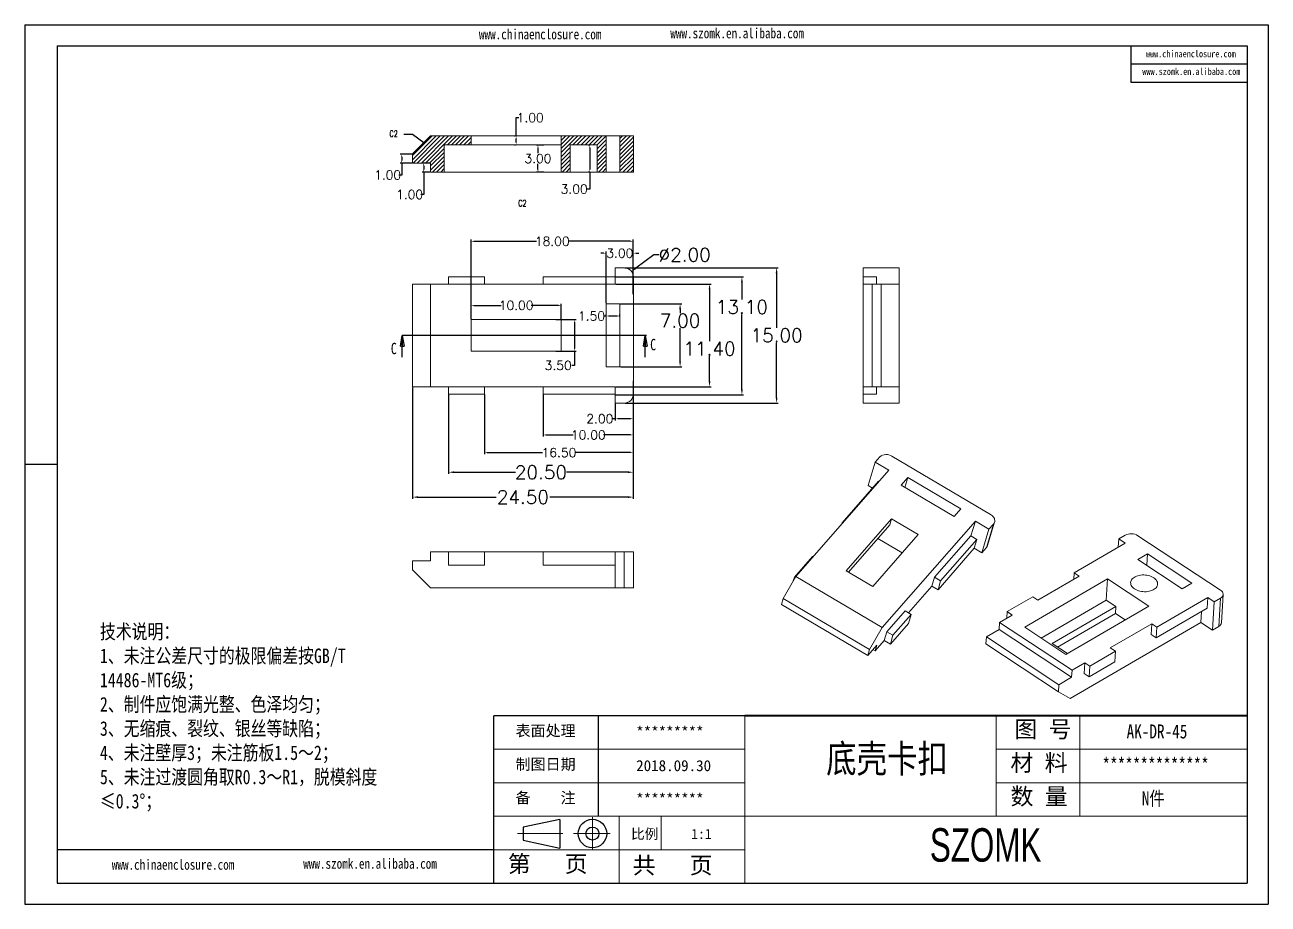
# Model space of a CAD drawing. Header units: inches. Extents: x 2858 to 4955, y 1126 to 1648.
# Drawn here: x 4816.6 to 4954.5, y 1125.7 to 1223.2 of the extents above; entities that cross this region are included whole.
import ezdxf

# ---------------------------------------------------------------- set-up
doc = ezdxf.new("R2010")
doc.units = ezdxf.units.IN
doc.header["$LTSCALE"] = 15
doc.linetypes.add('CENTER2', pattern=[28.575, 19.05, -3.175, 3.175, -3.175])
doc.linetypes.add('PHANTOM', pattern=[12.7, 6.35, -1.27, 1.27, -1.27, 1.27, -1.27])
doc.layers.add('文字', color=81, linetype='Continuous')
for name, color, linetype, lineweight in [('粗实线', 7, 'Continuous', 30), ('细实线', 3, 'Continuous', 9), ('细点划线', 2, 'CENTER2', 9)]:
    doc.layers.add(name, color=color, linetype=linetype, lineweight=lineweight)
doc.styles.add('SLDTEXTSTYLE0', font='TXT', dxfattribs={"width": 0.75})
doc.styles.add('SLDTEXTSTYLE3', font='TXT', dxfattribs={"width": 0.75, "bigfont": 'bigfont'})
doc.styles.get("Standard").update_dxf_attribs({"font": 'txt', "bigfont": 'gbcbig.shx'})
doc.styles.add('宋体', font='', dxfattribs={"width": 0.8, "height": 3.5})
doc.styles.add('长仿宋', font='', dxfattribs={"width": 0.7, "height": 4})
doc.styles.get('宋体').set_extended_font_data('SimSun')
doc.styles.get('长仿宋').set_extended_font_data('SimSun')
doc.dimstyles.new('1.5', dxfattribs={"dimtxt": 1, "dimasz": 0.3, "dimexe": 0.18, "dimexo": 0.0625, "dimgap": 0.09, "dimtad": 0, "dimtih": 1, "dimtoh": 1, "dimzin": 0, "dimdsep": 46, "dimtxsty": 'Standard', "dimcen": 0, "dimadec": 0, "dimazin": 2, "dimtfac": 1, "dimtofl": 0, "dimtmove": 0, "dimatfit": 3, "dimfxl": 1, "dimtolj": 1, "dimtzin": 0, "dimarcsym": 0})
doc.dimstyles.new('2', dxfattribs={"dimtxt": 1.5, "dimasz": 0.6, "dimexe": 0.18, "dimexo": 0.0625, "dimgap": 0.09, "dimtad": 0, "dimtih": 1, "dimtoh": 1, "dimzin": 0, "dimdsep": 46, "dimtxsty": 'Standard', "dimcen": 0, "dimadec": 0, "dimazin": 2, "dimtfac": 1, "dimtofl": 0, "dimtmove": 0, "dimatfit": 3, "dimfxl": 1, "dimtolj": 1, "dimtzin": 0, "dimarcsym": 0})

# ---------------------------------------------------------------- blocks, each defined once
blk = doc.blocks.new('_CLOSED')
at = {"color": 0, "linetype": 'ByBlock', "lineweight": -2}
for p, q in [((-1, 0.166667), (0, 0)), ((-1, 0.166667), (-1, -0.166667)), ((0, 0), (-1, -0.166667)), ((0, 0), (-1, 0))]:
    blk.add_line(p, q, dxfattribs=at)
blk = doc.blocks.new('SW_NOTE_4')
at = {"color": 0, "linetype": 'Continuous', "lineweight": 0, "insert": (22.23, 5.8), "char_height": 3.5, "attachment_point": 2, "style": 'SLDTEXTSTYLE3'}
blk.add_mtext('C2', dxfattribs=at)
blk = doc.blocks.new('*D245')
at = {"color": 0, "lineweight": -2}
for p, q in [((4883.18, 1196.25), (4900.19, 1196.25)), ((4900.01, 1195.65), (4900.01, 1189.59)), ((4900.01, 1181.85), (4900.01, 1187.91)), ((4883.18, 1181.25), (4900.19, 1181.25))]:
    blk.add_line(p, q, dxfattribs=at)
at = {"color": 0}
for points in [[(4899.91, 1195.65), (4900.11, 1195.65), (4900.01, 1196.25)], [(4899.91, 1181.85), (4900.11, 1181.85), (4900.01, 1181.25)]]:
    blk.add_solid(points, dxfattribs=at)
at = {"layer": 'Defpoints', "color": 0}
for p in [(4883.11, 1196.25), (4900.01, 1196.25), (4883.11, 1181.25)]:
    blk.add_point(p, dxfattribs=at)
at = {"color": 0, "insert": (4900.01, 1188.75), "char_height": 1.5, "attachment_point": 5}
blk.add_mtext('\\A1;15.00', dxfattribs=at)
blk = doc.blocks.new('*D246')
at = {"color": 0, "lineweight": -2}
for p, q in [((4882.18, 1195.25), (4896.34, 1195.25)), ((4896.16, 1194.65), (4896.16, 1192.73)), ((4896.16, 1182.75), (4896.16, 1191.05)), ((4882.18, 1182.15), (4896.34, 1182.15))]:
    blk.add_line(p, q, dxfattribs=at)
at = {"color": 0}
for points in [[(4896.06, 1194.65), (4896.26, 1194.65), (4896.16, 1195.25)], [(4896.06, 1182.75), (4896.26, 1182.75), (4896.16, 1182.15)]]:
    blk.add_solid(points, dxfattribs=at)
at = {"layer": 'Defpoints', "color": 0}
for p in [(4882.11, 1195.25), (4882.11, 1182.15), (4896.16, 1182.15)]:
    blk.add_point(p, dxfattribs=at)
at = {"color": 0, "insert": (4896.16, 1191.89), "char_height": 1.5, "attachment_point": 5}
blk.add_mtext('\\A1;13.10', dxfattribs=at)
blk = doc.blocks.new('*D247')
at = {"color": 0, "lineweight": -2}
for p, q in [((4882.18, 1194.45), (4892.75, 1194.45)), ((4892.57, 1193.85), (4892.57, 1188.12)), ((4892.57, 1183.65), (4892.57, 1186.44)), ((4882.18, 1183.05), (4892.75, 1183.05))]:
    blk.add_line(p, q, dxfattribs=at)
at = {"color": 0}
for points in [[(4892.47, 1193.85), (4892.67, 1193.85), (4892.57, 1194.45)], [(4892.47, 1183.65), (4892.67, 1183.65), (4892.57, 1183.05)]]:
    blk.add_solid(points, dxfattribs=at)
at = {"layer": 'Defpoints', "color": 0}
for p in [(4882.11, 1194.45), (4882.11, 1183.05), (4892.57, 1183.05)]:
    blk.add_point(p, dxfattribs=at)
at = {"color": 0, "insert": (4892.57, 1187.28), "char_height": 1.5, "attachment_point": 5}
blk.add_mtext('\\A1;11.40', dxfattribs=at)
blk = doc.blocks.new('*D248')
at = {"color": 0, "lineweight": -2}
for p, q in [((4882.68, 1192.25), (4889.48, 1192.25)), ((4889.3, 1191.65), (4889.3, 1191.23)), ((4889.3, 1185.85), (4889.3, 1189.55)), ((4882.68, 1185.25), (4889.48, 1185.25))]:
    blk.add_line(p, q, dxfattribs=at)
at = {"color": 0}
for points in [[(4889.2, 1191.65), (4889.4, 1191.65), (4889.3, 1192.25)], [(4889.2, 1185.85), (4889.4, 1185.85), (4889.3, 1185.25)]]:
    blk.add_solid(points, dxfattribs=at)
at = {"layer": 'Defpoints', "color": 0}
for p in [(4882.61, 1192.25), (4882.61, 1185.25), (4889.3, 1185.25)]:
    blk.add_point(p, dxfattribs=at)
at = {"color": 0, "insert": (4889.3, 1190.39), "char_height": 1.5, "attachment_point": 5}
blk.add_mtext('\\A1;7.00', dxfattribs=at)
blk = doc.blocks.new('*D249')
at = {"color": 0, "lineweight": -2}
for p, q in [((4859.61, 1182.98), (4859.61, 1170.63)), ((4884.11, 1182.98), (4884.11, 1170.63)), ((4860.21, 1170.81), (4868.9, 1170.81)), ((4883.51, 1170.81), (4874.83, 1170.81))]:
    blk.add_line(p, q, dxfattribs=at)
at = {"color": 0}
for points in [[(4860.21, 1170.91), (4860.21, 1170.71), (4859.61, 1170.81)], [(4883.51, 1170.91), (4883.51, 1170.71), (4884.11, 1170.81)]]:
    blk.add_solid(points, dxfattribs=at)
at = {"layer": 'Defpoints', "color": 0}
for p in [(4859.61, 1183.05), (4884.11, 1183.05), (4859.61, 1170.81)]:
    blk.add_point(p, dxfattribs=at)
at = {"color": 0, "insert": (4871.86, 1170.81), "char_height": 1.5, "attachment_point": 5}
blk.add_mtext('\\A1;24.50', dxfattribs=at)
blk = doc.blocks.new('*D250')
at = {"color": 0, "lineweight": -2}
for p, q in [((4884.11, 1182.98), (4884.11, 1173.39)), ((4863.61, 1182.18), (4863.61, 1173.39)), ((4864.21, 1173.57), (4871.02, 1173.57)), ((4883.51, 1173.57), (4876.7, 1173.57))]:
    blk.add_line(p, q, dxfattribs=at)
at = {"color": 0}
for points in [[(4864.21, 1173.67), (4864.21, 1173.47), (4863.61, 1173.57)], [(4883.51, 1173.67), (4883.51, 1173.47), (4884.11, 1173.57)]]:
    blk.add_solid(points, dxfattribs=at)
at = {"layer": 'Defpoints', "color": 0}
for p in [(4884.11, 1183.05), (4863.61, 1182.25), (4863.61, 1173.57)]:
    blk.add_point(p, dxfattribs=at)
at = {"color": 0, "insert": (4873.86, 1173.57), "char_height": 1.5, "attachment_point": 5}
blk.add_mtext('\\A1;20.50', dxfattribs=at)
blk = doc.blocks.new('*D251')
at = {"color": 0, "lineweight": -2}
for p, q in [((4884.11, 1183.7), (4884.11, 1175.57)), ((4867.61, 1182.18), (4867.61, 1175.57)), ((4867.91, 1175.75), (4874.02, 1175.75)), ((4883.81, 1175.75), (4877.7, 1175.75))]:
    blk.add_line(p, q, dxfattribs=at)
at = {"color": 0}
for points in [[(4867.91, 1175.8), (4867.91, 1175.7), (4867.61, 1175.75)], [(4883.81, 1175.8), (4883.81, 1175.7), (4884.11, 1175.75)]]:
    blk.add_solid(points, dxfattribs=at)
at = {"layer": 'Defpoints', "color": 0}
for p in [(4884.11, 1183.76), (4867.61, 1182.25), (4867.61, 1175.75)]:
    blk.add_point(p, dxfattribs=at)
at = {"color": 0, "insert": (4875.86, 1175.75), "char_height": 1, "attachment_point": 5}
blk.add_mtext('\\A1;16.50', dxfattribs=at)
blk = doc.blocks.new('*D252')
at = {"color": 0, "lineweight": -2}
for p, q in [((4874.11, 1182.18), (4874.11, 1177.53)), ((4884.11, 1182.18), (4884.11, 1177.53)), ((4874.41, 1177.71), (4877.44, 1177.71)), ((4883.81, 1177.71), (4880.79, 1177.71))]:
    blk.add_line(p, q, dxfattribs=at)
at = {"color": 0}
for points in [[(4874.41, 1177.76), (4874.41, 1177.66), (4874.11, 1177.71)], [(4883.81, 1177.76), (4883.81, 1177.66), (4884.11, 1177.71)]]:
    blk.add_solid(points, dxfattribs=at)
at = {"layer": 'Defpoints', "color": 0}
for p in [(4874.11, 1182.25), (4884.11, 1182.25), (4874.11, 1177.71)]:
    blk.add_point(p, dxfattribs=at)
at = {"color": 0, "insert": (4879.11, 1177.71), "char_height": 1, "attachment_point": 5}
blk.add_mtext('\\A1;10.00', dxfattribs=at)
blk = doc.blocks.new('*D253')
at = {"color": 0, "lineweight": -2}
for p, q in [((4882.11, 1181.18), (4882.11, 1179.32)), ((4884.11, 1182.18), (4884.11, 1179.32)), ((4882.11, 1179.5), (4881.81, 1179.5)), ((4883.81, 1179.5), (4882.41, 1179.5))]:
    blk.add_line(p, q, dxfattribs=at)
at = {"color": 0}
for points in [[(4882.41, 1179.55), (4882.41, 1179.45), (4882.11, 1179.5)], [(4883.81, 1179.55), (4883.81, 1179.45), (4884.11, 1179.5)]]:
    blk.add_solid(points, dxfattribs=at)
at = {"layer": 'Defpoints', "color": 0}
for p in [(4882.11, 1181.25), (4884.11, 1182.25), (4882.11, 1179.5)]:
    blk.add_point(p, dxfattribs=at)
at = {"color": 0, "insert": (4880.39, 1179.5), "char_height": 1, "attachment_point": 5}
blk.add_mtext('\\A1;2.00', dxfattribs=at)
blk = doc.blocks.new('*D254')
at = {"color": 0, "lineweight": -2}
for p, q in [((4866.11, 1190.56), (4866.11, 1199.37)), ((4866.41, 1199.19), (4873.36, 1199.19)), ((4883.81, 1199.19), (4876.87, 1199.19)), ((4884.11, 1195.31), (4884.11, 1199.37))]:
    blk.add_line(p, q, dxfattribs=at)
at = {"color": 0}
for points in [[(4866.41, 1199.24), (4866.41, 1199.14), (4866.11, 1199.19)], [(4883.81, 1199.24), (4883.81, 1199.14), (4884.11, 1199.19)]]:
    blk.add_solid(points, dxfattribs=at)
at = {"layer": 'Defpoints', "color": 0}
for p in [(4866.11, 1199.19), (4884.11, 1195.25), (4866.11, 1190.5)]:
    blk.add_point(p, dxfattribs=at)
at = {"color": 0, "insert": (4875.11, 1199.19), "char_height": 1, "attachment_point": 5}
blk.add_mtext('\\A1;18.00', dxfattribs=at)
blk = doc.blocks.new('*D255')
at = {"color": 0, "lineweight": -2}
for p, q in [((4866.11, 1190.56), (4866.11, 1192.26)), ((4866.41, 1192.08), (4869.44, 1192.08)), ((4875.81, 1192.08), (4872.79, 1192.08)), ((4876.11, 1190.56), (4876.11, 1192.26))]:
    blk.add_line(p, q, dxfattribs=at)
at = {"color": 0}
for points in [[(4866.41, 1192.13), (4866.41, 1192.03), (4866.11, 1192.08)], [(4875.81, 1192.13), (4875.81, 1192.03), (4876.11, 1192.08)]]:
    blk.add_solid(points, dxfattribs=at)
at = {"layer": 'Defpoints', "color": 0}
for p in [(4866.11, 1192.08), (4866.11, 1190.5), (4876.11, 1190.5)]:
    blk.add_point(p, dxfattribs=at)
at = {"color": 0, "insert": (4871.11, 1192.08), "char_height": 1, "attachment_point": 5}
blk.add_mtext('\\A1;10.00', dxfattribs=at)
blk = doc.blocks.new('*D256')
at = {"color": 0, "lineweight": -2}
for p, q in [((4880.81, 1197.87), (4880.51, 1197.87)), ((4881.11, 1192.31), (4881.11, 1198.05)), ((4884.11, 1193.32), (4884.11, 1198.05)), ((4884.41, 1197.87), (4884.71, 1197.87))]:
    blk.add_line(p, q, dxfattribs=at)
at = {"color": 0}
for points in [[(4880.81, 1197.92), (4880.81, 1197.82), (4881.11, 1197.87)], [(4884.41, 1197.92), (4884.41, 1197.82), (4884.11, 1197.87)]]:
    blk.add_solid(points, dxfattribs=at)
at = {"layer": 'Defpoints', "color": 0}
for p in [(4884.11, 1197.87), (4881.11, 1192.25), (4884.11, 1193.25)]:
    blk.add_point(p, dxfattribs=at)
at = {"color": 0, "insert": (4882.61, 1197.87), "char_height": 1, "attachment_point": 5}
blk.add_mtext('\\A1;3.00', dxfattribs=at)
blk = doc.blocks.new('*D257')
at = {"color": 0, "lineweight": -2}
for p, q in [((4881.11, 1190.9), (4880.81, 1190.9)), ((4881.11, 1190.86), (4881.11, 1191.08)), ((4882.31, 1190.9), (4881.41, 1190.9)), ((4882.61, 1190.86), (4882.61, 1191.08))]:
    blk.add_line(p, q, dxfattribs=at)
at = {"color": 0}
for points in [[(4881.41, 1190.95), (4881.41, 1190.85), (4881.11, 1190.9)], [(4882.31, 1190.95), (4882.31, 1190.85), (4882.61, 1190.9)]]:
    blk.add_solid(points, dxfattribs=at)
at = {"layer": 'Defpoints', "color": 0}
for p in [(4881.11, 1190.9), (4881.11, 1190.8), (4882.61, 1190.8)]:
    blk.add_point(p, dxfattribs=at)
at = {"color": 0, "insert": (4879.47, 1190.9), "char_height": 1, "attachment_point": 5}
blk.add_mtext('\\A1;1.50', dxfattribs=at)
blk = doc.blocks.new('*D258')
at = {"color": 0, "lineweight": -2}
for p, q in [((4875.52, 1190.5), (4877.76, 1190.5)), ((4877.58, 1190.2), (4877.58, 1187.3)), ((4875.52, 1187), (4877.76, 1187)), ((4877.58, 1187), (4877.58, 1185.42)), ((4877.58, 1185.42), (4877.28, 1185.42))]:
    blk.add_line(p, q, dxfattribs=at)
at = {"color": 0}
for points in [[(4877.53, 1190.2), (4877.63, 1190.2), (4877.58, 1190.5)], [(4877.53, 1187.3), (4877.63, 1187.3), (4877.58, 1187)]]:
    blk.add_solid(points, dxfattribs=at)
at = {"layer": 'Defpoints', "color": 0}
for p in [(4875.45, 1190.5), (4875.45, 1187), (4877.58, 1187)]:
    blk.add_point(p, dxfattribs=at)
at = {"color": 0, "insert": (4875.78, 1185.42), "char_height": 1, "attachment_point": 5}
blk.add_mtext('\\A1;3.50', dxfattribs=at)
blk = doc.blocks.new('*D259')
at = {"color": 0, "lineweight": -2}
for p, q in [((4871.11, 1210.87), (4871.11, 1212.91)), ((4871.11, 1212.91), (4871.41, 1212.91)), ((4871.05, 1210.87), (4870.93, 1210.87)), ((4871.05, 1209.87), (4870.93, 1209.87)), ((4871.11, 1210.17), (4871.11, 1210.57))]:
    blk.add_line(p, q, dxfattribs=at)
at = {"color": 0}
for points in [[(4871.06, 1210.57), (4871.16, 1210.57), (4871.11, 1210.87)], [(4871.06, 1210.17), (4871.16, 1210.17), (4871.11, 1209.87)]]:
    blk.add_solid(points, dxfattribs=at)
at = {"layer": 'Defpoints', "color": 0}
for p in [(4871.11, 1210.87), (4871.11, 1210.87), (4871.11, 1209.87)]:
    blk.add_point(p, dxfattribs=at)
at = {"color": 0, "insert": (4872.67, 1212.91), "char_height": 1, "attachment_point": 5}
blk.add_mtext('\\A1;1.00', dxfattribs=at)
blk = doc.blocks.new('*D260')
at = {"color": 0, "lineweight": -2}
for p, q in [((4874.17, 1209.87), (4873.35, 1209.87)), ((4873.53, 1209.57), (4873.53, 1208.96)), ((4873.53, 1207.17), (4873.53, 1207.78)), ((4874.17, 1206.87), (4873.35, 1206.87))]:
    blk.add_line(p, q, dxfattribs=at)
at = {"color": 0}
for points in [[(4873.48, 1209.57), (4873.58, 1209.57), (4873.53, 1209.87)], [(4873.48, 1207.17), (4873.58, 1207.17), (4873.53, 1206.87)]]:
    blk.add_solid(points, dxfattribs=at)
at = {"layer": 'Defpoints', "color": 0}
for p in [(4874.23, 1209.87), (4873.53, 1206.87), (4874.23, 1206.87)]:
    blk.add_point(p, dxfattribs=at)
at = {"color": 0, "insert": (4873.53, 1208.37), "char_height": 1, "attachment_point": 5}
blk.add_mtext('\\A1;3.00', dxfattribs=at)
blk = doc.blocks.new('*D261')
at = {"color": 0, "lineweight": -2}
for p, q in [((4861.55, 1207.87), (4860.67, 1207.87)), ((4860.85, 1207.57), (4860.85, 1207.17)), ((4861.55, 1206.87), (4860.67, 1206.87)), ((4860.85, 1206.87), (4860.85, 1204.38)), ((4860.85, 1204.38), (4860.55, 1204.38))]:
    blk.add_line(p, q, dxfattribs=at)
at = {"color": 0}
for points in [[(4860.8, 1207.57), (4860.9, 1207.57), (4860.85, 1207.87)], [(4860.8, 1207.17), (4860.9, 1207.17), (4860.85, 1206.87)]]:
    blk.add_solid(points, dxfattribs=at)
at = {"layer": 'Defpoints', "color": 0}
for p in [(4861.61, 1207.87), (4860.85, 1206.87), (4861.61, 1206.87)]:
    blk.add_point(p, dxfattribs=at)
at = {"color": 0, "insert": (4859.29, 1204.38), "char_height": 1, "attachment_point": 5}
blk.add_mtext('\\A1;1.00', dxfattribs=at)
blk = doc.blocks.new('*D262')
at = {"color": 0, "lineweight": -2}
for p, q in [((4879.29, 1209.87), (4879.1, 1209.87)), ((4879.28, 1209.57), (4879.28, 1207.17)), ((4879.29, 1206.87), (4879.1, 1206.87)), ((4879.28, 1206.87), (4879.28, 1204.98)), ((4879.28, 1204.98), (4878.98, 1204.98))]:
    blk.add_line(p, q, dxfattribs=at)
at = {"color": 0}
for points in [[(4879.23, 1209.57), (4879.33, 1209.57), (4879.28, 1209.87)], [(4879.23, 1207.17), (4879.33, 1207.17), (4879.28, 1206.87)]]:
    blk.add_solid(points, dxfattribs=at)
at = {"layer": 'Defpoints', "color": 0}
for p in [(4879.36, 1209.87), (4879.28, 1206.87), (4879.36, 1206.87)]:
    blk.add_point(p, dxfattribs=at)
at = {"color": 0, "insert": (4877.55, 1204.98), "char_height": 1, "attachment_point": 5}
blk.add_mtext('\\A1;3.00', dxfattribs=at)
blk = doc.blocks.new('*D263')
at = {"color": 0, "lineweight": -2}
for p, q in [((4859.55, 1208.87), (4858.23, 1208.87)), ((4858.41, 1208.57), (4858.41, 1208.17)), ((4859.55, 1207.87), (4858.23, 1207.87)), ((4858.41, 1207.87), (4858.41, 1206.54)), ((4858.41, 1206.54), (4858.11, 1206.54))]:
    blk.add_line(p, q, dxfattribs=at)
at = {"color": 0}
for points in [[(4858.36, 1208.57), (4858.46, 1208.57), (4858.41, 1208.87)], [(4858.36, 1208.17), (4858.46, 1208.17), (4858.41, 1207.87)]]:
    blk.add_solid(points, dxfattribs=at)
at = {"layer": 'Defpoints', "color": 0}
for p in [(4858.41, 1208.87), (4859.61, 1208.87), (4859.61, 1207.87)]:
    blk.add_point(p, dxfattribs=at)
at = {"color": 0, "insert": (4856.85, 1206.54), "char_height": 1, "attachment_point": 5}
blk.add_mtext('\\A1;1.00', dxfattribs=at)
blk = doc.blocks.new('*D267')
at = {"color": 0, "lineweight": -2}
for p, q in [((4886.37, 1197.69), (4884.39, 1196.2)), ((4886.97, 1197.69), (4886.37, 1197.69))]:
    blk.add_line(p, q, dxfattribs=at)
at = {"color": 0}
blk.add_solid([(4884.33, 1196.28), (4884.45, 1196.12), (4883.91, 1195.85)], dxfattribs=at)
at = {"layer": 'Defpoints', "color": 0}
for p in [(4883.91, 1195.85), (4882.31, 1194.65)]:
    blk.add_point(p, dxfattribs=at)
at = {"color": 0, "insert": (4889.81, 1197.69), "char_height": 1.5, "attachment_point": 5}
blk.add_mtext('\\A1;∅2.00', dxfattribs=at)

msp = doc.modelspace()

# ---------------------------------------------------------------- hatches: boundary and pattern name
at = {"linetype": 'Continuous', "lineweight": 0}
h = msp.add_hatch(dxfattribs=at)
h.set_pattern_fill('ANSI31', color=4, scale=0.1, style=0)
h.paths.add_polyline_path([(4861.613, 1210.874), (4859.613, 1208.874), (4859.613, 1207.874), (4861.613, 1207.874), (4861.613, 1206.874), (4863.113, 1206.874), (4863.113, 1209.874), (4866.113, 1209.874), (4866.113, 1210.874)], flags=0)
h = msp.add_hatch(dxfattribs=at)
h.set_pattern_fill('ANSI31', color=4, scale=0.1, style=0)
h.paths.add_polyline_path([(4881.113, 1206.874), (4881.113, 1210.874), (4876.113, 1210.874), (4876.113, 1206.874), (4877.113, 1206.874), (4877.113, 1209.874), (4880.113, 1209.874), (4880.113, 1206.874)], flags=0)
h = msp.add_hatch(dxfattribs=at)
h.set_pattern_fill('ANSI31', color=4, scale=0.1, style=0)
h.paths.add_polyline_path([(4882.613, 1206.874), (4884.113, 1206.874), (4884.113, 1210.874), (4882.613, 1210.874)], flags=0)

# ---------------------------------------------------------------- linework, layer by layer
for p, q in [((4816.597, 1223.199), (4954.55, 1223.199)), ((4816.597, 1223.199), (4816.597, 1125.657)), ((4954.55, 1223.199), (4954.55, 1125.657)), ((4820.167, 1220.876), (4952.227, 1220.876)), ((4820.167, 1220.876), (4820.167, 1127.979)), ((4939.325, 1220.876), (4939.325, 1216.844)), ((4952.227, 1220.876), (4952.227, 1127.979)), ((4939.325, 1218.86), (4952.227, 1218.86)), ((4939.325, 1216.844), (4952.227, 1216.844)), ((4820.167, 1174.428), (4816.597, 1174.428)), ((4816.597, 1170.815), (4816.597, 1125.657)), ((4896.489, 1146.559), (4868.62, 1146.559)), ((4868.62, 1127.979), (4868.62, 1146.559)), ((4880.232, 1135.411), (4880.232, 1146.559)), ((4868.62, 1131.695), (4820.167, 1131.695)), ((4820.167, 1127.979), (4952.227, 1127.979)), ((4816.597, 1125.657), (4954.55, 1125.657)), ((4816.597, 1125.657), (4880.464, 1125.657))]:
    msp.add_line(p, q)
at = {"color": 7, "linetype": 'Continuous', "lineweight": 15}
for p, q in [((4859.613, 1208.874), (4861.613, 1210.874)), ((4866.113, 1210.874), (4861.613, 1210.874)), ((4863.113, 1209.874), (4866.113, 1209.874)), ((4863.113, 1206.874), (4863.113, 1209.874)), ((4866.113, 1209.874), (4866.113, 1210.874)), ((4876.113, 1210.874), (4866.113, 1210.874)), ((4866.113, 1209.874), (4876.113, 1209.874)), ((4876.113, 1210.874), (4876.113, 1206.874)), ((4881.113, 1210.874), (4876.113, 1210.874)), ((4880.113, 1209.874), (4877.113, 1209.874)), ((4877.113, 1206.874), (4877.113, 1209.874)), ((4880.113, 1209.874), (4880.113, 1206.874)), ((4881.113, 1206.874), (4881.113, 1210.874)), ((4882.613, 1210.874), (4881.113, 1210.874)), ((4882.613, 1210.874), (4882.613, 1206.874)), ((4884.113, 1210.874), (4882.613, 1210.874)), ((4884.113, 1206.874), (4884.113, 1210.874)), ((4859.613, 1208.874), (4859.613, 1207.874)), ((4859.613, 1207.874), (4861.613, 1207.874)), ((4861.613, 1207.874), (4861.613, 1206.874)), ((4863.113, 1206.874), (4861.613, 1206.874)), ((4863.113, 1206.874), (4876.113, 1206.874)), ((4877.113, 1206.874), (4876.113, 1206.874)), ((4877.113, 1206.874), (4880.113, 1206.874)), ((4881.113, 1206.874), (4880.113, 1206.874)), ((4881.113, 1206.874), (4882.613, 1206.874)), ((4884.113, 1206.874), (4882.613, 1206.874)), ((4882.113, 1194.446), (4882.113, 1196.246)), ((4883.113, 1196.246), (4882.113, 1196.246)), ((4909.611, 1196.246), (4913.611, 1196.246)), ((4909.611, 1196.246), (4909.611, 1195.246)), ((4913.611, 1194.446), (4913.611, 1196.246)), ((4867.613, 1195.246), (4863.613, 1195.246)), ((4863.613, 1195.246), (4863.613, 1194.446)), ((4867.613, 1194.446), (4867.613, 1195.246)), ((4882.113, 1195.246), (4874.113, 1195.246)), ((4874.113, 1195.246), (4874.113, 1194.446)), ((4884.113, 1182.246), (4884.113, 1195.246)), ((4909.611, 1195.246), (4911.111, 1195.246)), ((4909.611, 1195.246), (4909.611, 1194.446)), ((4911.111, 1195.246), (4911.111, 1194.446)), ((4859.613, 1183.046), (4859.613, 1194.446)), ((4859.613, 1194.446), (4861.613, 1194.446)), ((4861.613, 1194.446), (4861.613, 1183.046)), ((4861.613, 1194.446), (4882.113, 1194.446)), ((4909.611, 1194.446), (4909.611, 1183.046)), ((4909.611, 1194.446), (4910.611, 1194.446)), ((4910.611, 1194.446), (4910.611, 1183.046)), ((4910.611, 1194.446), (4911.611, 1194.446)), ((4911.611, 1183.046), (4911.611, 1194.446)), ((4911.611, 1194.446), (4913.611, 1194.446)), ((4913.611, 1194.446), (4913.611, 1183.046)), ((4881.113, 1192.246), (4881.113, 1185.246)), ((4882.613, 1192.246), (4881.113, 1192.246)), ((4882.613, 1185.246), (4882.613, 1192.246)), ((4866.113, 1190.496), (4866.113, 1186.996)), ((4876.113, 1190.496), (4866.113, 1190.496)), ((4876.113, 1186.996), (4876.113, 1190.496)), ((4866.113, 1186.996), (4876.113, 1186.996)), ((4881.113, 1185.246), (4882.613, 1185.246)), ((4861.613, 1183.046), (4859.613, 1183.046)), ((4882.113, 1183.046), (4861.613, 1183.046)), ((4863.613, 1182.246), (4863.613, 1183.046)), ((4867.613, 1183.046), (4867.613, 1182.246)), ((4874.113, 1182.246), (4874.113, 1183.046)), ((4882.113, 1181.246), (4882.113, 1183.046)), ((4909.611, 1183.046), (4910.611, 1183.046)), ((4909.611, 1183.046), (4909.611, 1182.246)), ((4910.611, 1183.046), (4911.611, 1183.046)), ((4911.111, 1182.246), (4911.111, 1183.046)), ((4913.611, 1183.046), (4911.611, 1183.046)), ((4913.611, 1181.246), (4913.611, 1183.046)), ((4867.613, 1182.246), (4863.613, 1182.246)), ((4882.113, 1182.246), (4874.113, 1182.246)), ((4882.113, 1181.246), (4883.113, 1181.246)), ((4909.611, 1182.246), (4911.111, 1182.246)), ((4909.611, 1181.246), (4909.611, 1182.246)), ((4909.611, 1181.246), (4913.611, 1181.246)), ((4910.171, 1172.091), (4910.958, 1174.693)), ((4911.462, 1175.268), (4910.958, 1174.693)), ((4912.472, 1173.799), (4910.958, 1174.693)), ((4923.742, 1168.892), (4912.807, 1175.346)), ((4902.147, 1162.012), (4912.472, 1173.799)), ((4914.575, 1172.994), (4913.819, 1172.132)), ((4914.239, 1171.884), (4914.575, 1172.994)), ((4920.463, 1169.519), (4914.575, 1172.994)), ((4911.307, 1172.57), (4907.278, 1167.971)), ((4910.171, 1172.091), (4910.644, 1171.812)), ((4911.366, 1172.536), (4911.307, 1172.57)), ((4913.819, 1172.132), (4919.707, 1168.657)), ((4919.707, 1168.657), (4920.463, 1169.519)), ((4907.231, 1167.816), (4907.278, 1167.971)), ((4907.278, 1167.971), (4907.336, 1167.936)), ((4912.773, 1168.388), (4907.736, 1162.638)), ((4907.982, 1162.493), (4912.576, 1167.738)), ((4922.062, 1168.14), (4911.736, 1156.353)), ((4912.576, 1167.738), (4912.773, 1168.388)), ((4915.717, 1166.651), (4912.773, 1168.388)), ((4921.57, 1166.514), (4922.062, 1168.14)), ((4923.576, 1167.246), (4922.062, 1168.14)), ((4922.789, 1164.645), (4923.576, 1167.246)), ((4923.292, 1165.22), (4924.079, 1167.821)), ((4923.408, 1165.426), (4924.195, 1168.028)), ((4923.576, 1167.246), (4924.079, 1167.821)), ((4910.68, 1160.901), (4915.717, 1166.651)), ((4911.248, 1166.222), (4913.946, 1164.63)), ((4921.57, 1166.514), (4917.54, 1161.914)), ((4922.243, 1166.117), (4918.213, 1161.517)), ((4922.243, 1166.117), (4921.57, 1166.514)), ((4921.947, 1165.141), (4922.243, 1166.117)), ((4938.682, 1165.709), (4933.024, 1162.42)), ((4937.977, 1166.174), (4937.922, 1165.267)), ((4937.977, 1166.174), (4938.684, 1166.585)), ((4937.977, 1166.174), (4938.682, 1165.709)), ((4940.097, 1166.531), (4949.266, 1160.487)), ((4861.613, 1164.748), (4861.613, 1163.748)), ((4863.613, 1164.748), (4861.613, 1164.748)), ((4863.613, 1164.748), (4863.613, 1163.248)), ((4867.613, 1164.748), (4863.613, 1164.748)), ((4867.613, 1163.248), (4867.613, 1164.748)), ((4874.113, 1164.748), (4867.613, 1164.748)), ((4874.113, 1164.748), (4874.113, 1163.248)), ((4882.113, 1164.748), (4874.113, 1164.748)), ((4882.113, 1164.748), (4882.113, 1160.748)), ((4883.113, 1164.748), (4882.113, 1164.748)), ((4883.113, 1160.748), (4883.113, 1164.748)), ((4883.113, 1164.748), (4884.113, 1164.748)), ((4884.113, 1164.748), (4884.113, 1160.748)), ((4921.947, 1165.141), (4917.918, 1160.541)), ((4922.789, 1164.645), (4921.947, 1165.141)), ((4922.789, 1164.645), (4923.292, 1165.22)), ((4941.152, 1164.52), (4940.091, 1163.903)), ((4941.152, 1164.52), (4941.075, 1163.254)), ((4946.089, 1161.265), (4941.152, 1164.52)), ((4861.613, 1163.748), (4859.613, 1163.748)), ((4859.613, 1163.748), (4859.613, 1162.748)), ((4867.613, 1163.248), (4863.613, 1163.248)), ((4882.113, 1163.248), (4874.113, 1163.248)), ((4904.004, 1164.233), (4901.989, 1161.933)), ((4904.062, 1164.199), (4904.004, 1164.233)), ((4940.091, 1163.903), (4945.028, 1160.648)), ((4859.613, 1162.748), (4861.613, 1160.748)), ((4900.746, 1159.561), (4902.147, 1162.012)), ((4901.863, 1161.515), (4901.989, 1161.933)), ((4901.989, 1161.933), (4902.073, 1161.884)), ((4902.147, 1162.012), (4911.736, 1156.353)), ((4907.736, 1162.638), (4910.68, 1160.901)), ((4917.245, 1160.938), (4917.54, 1161.914)), ((4918.213, 1161.517), (4917.54, 1161.914)), ((4936.731, 1161.731), (4927.535, 1156.386)), ((4928.99, 1159.376), (4933.588, 1162.048)), ((4933.024, 1162.42), (4932.98, 1161.694)), ((4933.588, 1162.048), (4933.024, 1162.42)), ((4936.588, 1159.379), (4936.731, 1161.731)), ((4941.315, 1158.709), (4936.731, 1161.731)), ((4861.613, 1160.748), (4882.113, 1160.748)), ((4883.113, 1160.748), (4882.113, 1160.748)), ((4884.113, 1160.748), (4883.113, 1160.748)), ((4914.635, 1157.959), (4917.245, 1160.938)), ((4917.245, 1160.938), (4917.918, 1160.541)), ((4917.918, 1160.541), (4918.213, 1161.517)), ((4945.028, 1160.648), (4946.089, 1161.265)), ((4900.549, 1158.911), (4900.746, 1159.561)), ((4900.549, 1158.911), (4910.138, 1153.252)), ((4910.335, 1153.902), (4900.746, 1159.561)), ((4928.426, 1159.747), (4925.597, 1158.103)), ((4928.426, 1159.747), (4928.99, 1159.376)), ((4936.588, 1159.379), (4929.365, 1155.18)), ((4937.646, 1158.681), (4936.588, 1159.379)), ((4947.851, 1159.664), (4942.193, 1156.375)), ((4947.851, 1159.664), (4947.78, 1158.488)), ((4948.557, 1159.199), (4947.851, 1159.664)), ((4948.557, 1159.199), (4948.367, 1156.063)), ((4949.264, 1159.61), (4948.557, 1159.199)), ((4949.074, 1156.474), (4949.264, 1159.61)), ((4949.367, 1156.879), (4949.557, 1160.015)), ((4914.266, 1158.177), (4912.251, 1155.877)), ((4914.939, 1157.779), (4912.924, 1155.479)), ((4914.266, 1158.177), (4914.939, 1157.779)), ((4914.939, 1157.779), (4914.644, 1156.804)), ((4924.746, 1156.909), (4926.161, 1157.731)), ((4925.597, 1158.103), (4925.553, 1157.378)), ((4926.161, 1157.731), (4925.597, 1158.103)), ((4937.646, 1158.681), (4930.573, 1154.57)), ((4931.183, 1154.168), (4937.599, 1157.897)), ((4932.12, 1153.364), (4941.315, 1158.709)), ((4937.646, 1158.681), (4937.599, 1157.897)), ((4937.599, 1157.897), (4938.686, 1157.181)), ((4947.78, 1158.488), (4942.122, 1155.199)), ((4947.172, 1158.135), (4947.097, 1156.9)), ((4911.736, 1156.353), (4910.335, 1153.902)), ((4914.644, 1156.804), (4912.629, 1154.504)), ((4924.699, 1156.125), (4923.284, 1155.302)), ((4924.746, 1156.909), (4924.699, 1156.125)), ((4932.74, 1150.824), (4924.699, 1156.125)), ((4932.787, 1151.608), (4924.746, 1156.909)), ((4927.535, 1156.386), (4932.12, 1153.364)), ((4932.597, 1148.472), (4947.097, 1156.9)), ((4941.628, 1156.747), (4937.031, 1154.075)), ((4941.628, 1156.747), (4941.557, 1155.571)), ((4942.193, 1156.375), (4941.628, 1156.747)), ((4942.193, 1156.375), (4942.122, 1155.199)), ((4947.097, 1156.9), (4948.367, 1156.063)), ((4949.074, 1156.474), (4948.367, 1156.063)), ((4910.949, 1153.751), (4911.956, 1154.901)), ((4911.956, 1154.901), (4912.251, 1155.877)), ((4911.956, 1154.901), (4912.629, 1154.504)), ((4912.924, 1155.479), (4912.251, 1155.877)), ((4912.629, 1154.504), (4912.924, 1155.479)), ((4923.284, 1155.302), (4923.237, 1154.518)), ((4931.325, 1150.002), (4923.284, 1155.302)), ((4942.122, 1155.199), (4941.557, 1155.571)), ((4911.145, 1154.402), (4910.138, 1153.252)), ((4910.138, 1153.252), (4910.335, 1153.902)), ((4910.703, 1153.896), (4910.949, 1153.751)), ((4910.949, 1153.751), (4911.145, 1154.402)), ((4923.237, 1154.518), (4931.278, 1149.218)), ((4930.573, 1154.57), (4932.27, 1153.451)), ((4937.595, 1153.703), (4934.766, 1152.058)), ((4937.031, 1154.075), (4937.595, 1153.703)), ((4937.524, 1152.527), (4937.595, 1153.703)), ((4934.202, 1152.43), (4932.787, 1151.608)), ((4934.202, 1152.43), (4934.131, 1151.254)), ((4934.766, 1152.058), (4934.202, 1152.43)), ((4937.524, 1152.527), (4934.695, 1150.882)), ((4934.766, 1152.058), (4934.695, 1150.882)), ((4932.74, 1150.824), (4931.325, 1150.002)), ((4932.787, 1151.608), (4932.74, 1150.824)), ((4934.695, 1150.882), (4934.131, 1151.254)), ((4931.325, 1150.002), (4931.278, 1149.218)), ((4931.278, 1149.218), (4932.597, 1148.472))]:
    msp.add_line(p, q, dxfattribs=at)
at = {"color": 1, "linetype": 'PHANTOM', "lineweight": 30}
msp.add_line((4885.559, 1188.746), (4858.471, 1188.746), dxfattribs=at)
at = {"color": 7, "linetype": 'Continuous', "lineweight": 30}
for p, q in [((4858.471, 1186.346), (4858.471, 1188.746)), ((4885.436, 1186.346), (4885.436, 1188.746))]:
    msp.add_line(p, q, dxfattribs=at)
at = {"color": 7, "linetype": 'Continuous', "lineweight": 15, "flags": 128}
for points in [[(4924.079, 1167.821), (4924.143, 1167.908), (4924.187, 1168.003), (4924.213, 1168.105), (4924.218, 1168.211), (4924.204, 1168.319), (4924.17, 1168.427), (4924.117, 1168.533), (4924.046, 1168.634), (4923.959, 1168.729), (4923.857, 1168.816), (4923.742, 1168.892)], [(4939.73, 1160.631), (4939.86, 1160.554), (4940.003, 1160.487), (4940.156, 1160.43), (4940.318, 1160.384), (4940.486, 1160.349), (4940.658, 1160.327), (4940.833, 1160.317), (4941.006, 1160.32), (4941.177, 1160.335), (4941.342, 1160.363), (4941.5, 1160.403), (4941.649, 1160.454), (4941.786, 1160.516), (4941.909, 1160.587), (4942.017, 1160.668), (4942.109, 1160.756), (4942.183, 1160.852), (4942.238, 1160.952), (4942.273, 1161.056), (4942.289, 1161.164), (4942.284, 1161.272), (4942.259, 1161.38), (4942.214, 1161.486), (4942.15, 1161.589), (4942.067, 1161.687), (4941.968, 1161.779), (4941.852, 1161.864), (4941.722, 1161.941), (4941.58, 1162.009), (4941.426, 1162.066), (4941.264, 1162.112), (4941.096, 1162.146), (4940.924, 1162.168), (4940.75, 1162.178), (4940.576, 1162.175), (4940.405, 1162.16), (4940.24, 1162.132), (4940.082, 1162.093), (4939.933, 1162.042), (4939.797, 1161.98), (4939.673, 1161.908), (4939.565, 1161.827), (4939.473, 1161.739), (4939.399, 1161.644), (4939.344, 1161.543), (4939.309, 1161.439), (4939.294, 1161.332), (4939.298, 1161.224), (4939.323, 1161.116), (4939.368, 1161.01), (4939.432, 1160.907), (4939.515, 1160.808), (4939.615, 1160.716), (4939.73, 1160.631)]]:
    msp.add_lwpolyline(points, dxfattribs=at)
at = {"color": 7, "linetype": 'Continuous', "lineweight": 15}
for centre, radius, start, end in [((4883.113, 1195.246), 1, 0, 90), ((4883.113, 1182.246), 1, 270, 0), ((4912.184, 1174.45), 1.091, 55.21717, 131.46634), ((4939.343, 1165.306), 1.439, 58.39512, 117.23977), ((4922.877, 1165.589), 0.556, 318.40346, 343.03431), ((4949.063, 1160.049), 0.482, 294.64805, 65.08863), ((4948.852, 1156.944), 0.519, 295.36842, 352.84151)]:
    msp.add_arc(centre, radius, start, end, dxfattribs=at)
at = {"layer": '粗实线', "color": 7, "lineweight": 40}
msp.add_line((4952.227, 1146.559), (4896.489, 1146.559), dxfattribs=at)
at = {"layer": '粗实线', "color": 7}
for p, q in [((4875.964, 1135.063), (4871.903, 1134.203)), ((4871.903, 1134.203), (4871.903, 1132.767)), ((4875.964, 1135.063), (4875.964, 1131.881)), ((4871.903, 1132.767), (4875.964, 1131.881))]:
    msp.add_line(p, q, dxfattribs=at)
for radius in [1.579, 0.718]:
    msp.add_circle((4879.577, 1133.485), radius, dxfattribs=at)
at = {"layer": '细实线', "color": 7}
for p, q in [((4896.489, 1146.559), (4896.489, 1127.979)), ((4924.358, 1146.559), (4924.358, 1135.411)), ((4933.648, 1146.559), (4933.648, 1135.489)), ((4896.489, 1142.843), (4868.62, 1142.843)), ((4952.227, 1142.843), (4924.358, 1142.843)), ((4896.489, 1139.127), (4868.62, 1139.127)), ((4952.227, 1139.127), (4924.358, 1139.127)), ((4952.227, 1135.411), (4868.62, 1135.411)), ((4882.554, 1135.411), (4882.554, 1127.979)), ((4887.199, 1135.411), (4887.199, 1131.695)), ((4896.489, 1131.695), (4868.62, 1131.695))]:
    msp.add_line(p, q, dxfattribs=at)
at = {"layer": '细点划线', "color": 7}
for p, q in [((4879.577, 1135.302), (4879.577, 1131.695)), ((4871.256, 1133.485), (4876.275, 1133.485)), ((4877.466, 1133.485), (4881.546, 1133.485))]:
    msp.add_line(p, q, dxfattribs=at)

# ---------------------------------------------------------------- block references
at = {"color": 7, "linetype": 'Continuous', "lineweight": 0, "xscale": 0.1999999999998181, "yscale": 0.2000000000000455, "zscale": 0.2}
for p in [(4853.069, 1210.314), (4867.359, 1202.607)]:
    msp.add_blockref('SW_NOTE_4', p, dxfattribs=at)
at = {"color": 7, "linetype": 'Continuous', "lineweight": 30, "xscale": 1.200000000000045, "yscale": 1.200000000000045, "zscale": 0.2, "rotation": 90}
for p in [(4858.471, 1188.746), (4885.436, 1188.746)]:
    msp.add_blockref('_CLOSED', p, dxfattribs=at)

# ---------------------------------------------------------------- texts
at = {"color": 7, "linetype": 'Continuous', "char_height": 1.27, "attachment_point": 1, "style": 'SLDTEXTSTYLE0'}
for insert in [(4857.207, 1187.931), (4885.982, 1188.366)]:
    msp.add_mtext('C', dxfattribs=dict(at, insert=insert))
at = {"width": 694.54319, "attachment_point": 1}
for s, insert, char_height in [('{\\fSimHei|b0|i0|c134|p49;表面处理}', (4871.043, 1145.504), 1.22203), ('{\\fSimHei|b0|i0|c134|p49;*********}', (4884.427, 1145.347), 1.22203), ('{\\fSimHei|b0|i0|c134|p49;制图日期}', (4871.043, 1141.788), 1.22203), ('{\\fSimHei|b0|i0|c134|p49;2018.\\fSimHei|b0|i0|c0|p49;09\\fSimHei|b0|i0|c134|p49;.\\fSimHei|b0|i0|c0|p49;30}', (4884.427, 1141.631), 1.222034), ('{\\fSimHei|b0|i0|c134|p49;备    注}', (4871.043, 1138.072), 1.22203), ('{\\fSimHei|b0|i0|c134|p49;*********}', (4884.427, 1137.915), 1.22203)]:
    msp.add_mtext(s, dxfattribs=dict(at, insert=insert, char_height=char_height))
at = {"layer": '文字', "color": 0, "attachment_point": 1, "style": '宋体'}
for s, insert, char_height, width in [('www.chinaenclosure.com', (4866.979, 1222.731), 1.13541, 19.94809), ('www.szomk.en.alibaba.com', (4888.216, 1222.843), 1.13541, 19.94809), ('www.chinaenclosure.com', (4940.987, 1220.366), 0.75694, 13.29872), ('www.szomk.en.alibaba.com', (4940.591, 1218.406), 0.75694, 13.29872), ('{\\H1.111x;技术说明：\\P1、未注公差尺寸的极限偏差按GB/T 14486-MT6级；\\P2、制件应饱满光整、色泽均匀；\\P3、无缩痕、裂纹、银丝等缺陷；\\P4、未注壁厚3；未注筋板1.5～2；\\P5、未注过渡圆角取R0.3～R1，脱模斜度≤0.3%%D；}', (4824.926, 1156.701), 1.45152, 32.69462), ('{\\H1.111x;AK-DR-45}', (4938.847, 1145.588), 1.39346, 16.10995), ('底壳卡扣', (4905.509, 1143.351), 3.0966, 39.58861), ('{\\H1.111x;**************}', (4936.166, 1141.872), 1.39346, 16.10995), ('{\\H1.111x;N件}', (4940.532, 1138.156), 1.39346, 16.10995), ('www.chinaenclosure.com', (4826.246, 1130.608), 1.13541, 19.94809), ('www.szomk.en.alibaba.com', (4847.483, 1130.72), 1.13541, 19.94809)]:
    msp.add_mtext(s, dxfattribs=dict(at, insert=insert, char_height=char_height, width=width))
at = {"layer": '粗实线', "insert": (4917.017, 1134.08), "char_height": 3.71589, "width": 41.67004, "attachment_point": 1, "style": '长仿宋'}
msp.add_mtext('{\\fSTXinwei|b0|i0|c134|p2;SZOMK}', dxfattribs=at)
at = {"layer": '细实线', "color": 7, "attachment_point": 1}
for s, insert, char_height, width in [('{\\fSimSun|b0|i0|c134|p54;图 号}', (4926.401, 1145.994), 1.85795, 9.28973), ('{\\fSimSun|b0|i0|c134|p54;材 料   }', (4925.96, 1142.279), 1.85795, 9.28973), ('{\\fSimSun|b0|i0|c134|p54;数 量}', (4925.969, 1138.544), 1.85795, 8.39443), ('{\\fSimSun|b0|i0|c134|p54;比例}', (4883.855, 1134.004), 1.11477, 4.89348), ('{\\fSimSun|b0|i0|c134|p54;1:1}', (4890.532, 1134.004), 1.11477, 4.89348), ('{\\fSimSun|b0|i0|c134|p54;第   页}', (4870.183, 1131.056), 1.85795, 13.93459), ('{\\fSimSun|b0|i0|c134|p54; 共   页}', (4882.781, 1130.898), 1.85795, 13.93459)]:
    msp.add_mtext(s, dxfattribs=dict(at, insert=insert, char_height=char_height, width=width))

# ---------------------------------------------------------------- dimensions: what is measured, and where the dimension line sits
for base, p1, p2, dimstyle, picture, middle in [((4871.113, 1210.874), (4871.113, 1209.874), (4871.113, 1210.874), '1.5', '*D259', (4872.67, 1212.909)), ((4879.277, 1206.874), (4879.356, 1209.874), (4879.356, 1206.874), '1.5', '*D262', (4877.553, 1204.983)), ((4858.408, 1208.874), (4859.613, 1207.874), (4859.613, 1208.874), '1.5', '*D263', (4856.851, 1206.541)), ((4860.848, 1206.874), (4861.613, 1207.874), (4861.613, 1206.874), '1.5', '*D261', (4859.291, 1204.379)), ((4896.157, 1182.146), (4882.113, 1195.246), (4882.113, 1182.146), '2', '*D246', (4896.157, 1191.888)), ((4892.566, 1183.046), (4882.113, 1194.446), (4882.113, 1183.046), '2', '*D247', (4892.566, 1187.284)), ((4889.295, 1185.246), (4882.613, 1192.246), (4882.613, 1185.246), '2', '*D248', (4889.295, 1190.388)), ((4877.585, 1186.996), (4875.453, 1190.496), (4875.453, 1186.996), '1.5', '*D258', (4875.778, 1185.418))]:
    dim = msp.add_linear_dim(base=base, p1=p1, p2=p2, angle=90, dimstyle=dimstyle)
    dim.commit()
    dim.dimension.update_dxf_attribs({"geometry": picture, "text_midpoint": middle, "dimtype": 160})
for base, p1, p2, dimstyle, picture, middle in [((4873.534, 1206.874), (4874.234, 1209.874), (4874.234, 1206.874), '1.5', '*D260', (4873.534, 1208.374)), ((4900.006, 1196.246), (4883.113, 1181.246), (4883.113, 1196.246), '2', '*D245', (4900.006, 1188.746))]:
    dim = msp.add_linear_dim(base=base, p1=p1, p2=p2, angle=90, dimstyle=dimstyle)
    dim.commit()
    dim.dimension.update_dxf_attribs({"geometry": picture, "text_midpoint": middle})
for base, p1, p2, picture, middle in [((4866.113, 1199.194), (4884.113, 1195.246), (4866.113, 1190.496), '*D254', (4875.113, 1199.194)), ((4884.113, 1197.866), (4881.113, 1192.246), (4884.113, 1193.255), '*D256', (4882.613, 1197.866)), ((4866.113, 1192.079), (4876.113, 1190.496), (4866.113, 1190.496), '*D255', (4871.113, 1192.079)), ((4881.113, 1190.904), (4882.613, 1190.798), (4881.113, 1190.798), '*D257', (4879.473, 1190.904))]:
    dim = msp.add_linear_dim(base=base, p1=p1, p2=p2, dimstyle='1.5')
    dim.commit()
    dim.dimension.update_dxf_attribs({"geometry": picture, "text_midpoint": middle})
dim = msp.add_diameter_dim_2p(p1=(4882.313, 1194.647), p2=(4883.914, 1195.845), dimstyle='2')
dim.commit()
dim.dimension.update_dxf_attribs({"geometry": '*D267', "text_midpoint": (4889.814, 1197.686), "dimtype": 163})
for base, p1, p2, dimstyle, picture, middle in [((4867.613, 1175.745), (4884.113, 1183.765), (4867.613, 1182.246), '1.5', '*D251', (4875.863, 1175.745)), ((4859.613, 1170.811), (4884.113, 1183.046), (4859.613, 1183.046), '2', '*D249', (4871.863, 1170.811)), ((4863.613, 1173.573), (4884.113, 1183.046), (4863.613, 1182.246), '2', '*D250', (4873.863, 1173.573)), ((4874.113, 1177.714), (4884.113, 1182.246), (4874.113, 1182.246), '1.5', '*D252', (4879.113, 1177.714)), ((4882.113, 1179.495), (4884.113, 1182.246), (4882.113, 1181.246), '1.5', '*D253', (4880.39, 1179.495))]:
    dim = msp.add_linear_dim(base=base, p1=p1, p2=p2, dimstyle=dimstyle)
    dim.commit()
    dim.dimension.update_dxf_attribs({"geometry": picture, "text_midpoint": middle, "dimtype": 160})

# ---------------------------------------------------------------- leaders
msp.add_leader([(4860.852, 1210.112), (4859.593, 1211.039), (4858.65, 1211.039)], dimstyle='1.5', override={"dimgap": 0.09, "dimtad": 0})

doc.saveas('drawing.dxf')
